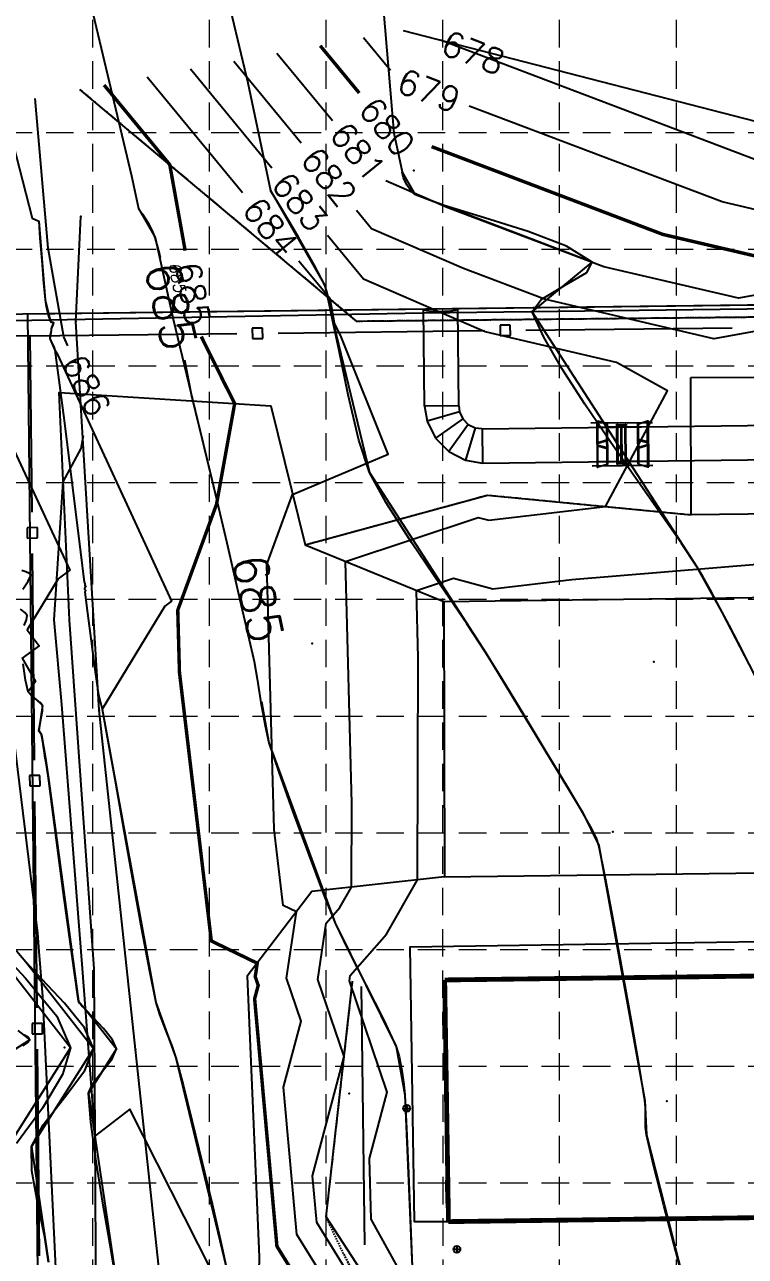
# Model space of a CAD drawing. Header units: inches. Extents: x 8056544 to 8057224, y 14638228 to 14639314.
# Drawn here: x 8056636.5 to 8056741.3, y 14638929.8 to 14639108.7 of the extents above; entities that cross this region are included whole.
import ezdxf
from ezdxf.enums import TextEntityAlignment as Align

# ---------------------------------------------------------------- set-up
doc = ezdxf.new("R2010")
doc.units = ezdxf.units.IN
doc.header["$MEASUREMENT"] = 0
for name, pattern in [('CENTER2', [1.125, 0.75, -0.125, 0.125, -0.125]), ('DASHED2', [0.375, 0.25, -0.125]), ('HIDDEN', [0.375, 0.25, -0.125]), ('PHANTOM2', [1.25, 0.625, -0.125, 0.125, -0.125, 0.125, -0.125])]:
    doc.linetypes.add(name, pattern=pattern)
doc.layers.add('A-Base$0$A-FLOR', color=2, linetype='Continuous', lineweight=25)
for name, color, linetype in [('BOUNDARY', 4, 'PL2'), ('EC', 35, 'Continuous'), ('EX-BUILDING', 5, 'Continuous'), ('EX-CONC', 5, 'Continuous'), ('EX-FENCE', 2, 'FENCELINE1'), ('EX-GRAVEL', 5, 'Continuous'), ('EX-MISC', 5, 'Continuous'), ('EX-SLOPE-BTM-', 5, 'DASHED2'), ('EX-SLOPE-TOP-', 5, 'PHANTOM2'), ('EX-VAULT', 5, 'Continuous'), ('EX-YARD-PIPE', 2, 'Continuous'), ('FN-CLDITCH', 2, 'CENTER2'), ('FN-NEW-FENCE', 7, 'FENCELINE1'), ('GRID', 254, 'HIDDEN'), ('POINT', 7, 'Continuous'), ('SRF-FLT (NOT USED)', 5, 'Continuous'), ('SRF-FLT-', 5, 'Continuous'), ('SV-MISC', 7, 'Continuous')]:
    doc.layers.add(name, color=color, linetype=linetype)
doc.styles.add('30-120', font='ROMANS.shx', dxfattribs={"height": 3.6})
doc.styles.add('A1FINE', font='simplex', dxfattribs={"oblique": 12})
doc.styles.add('ROMANF', font='ROMANF.SHX')
doc.styles.add('ROMANS', font='romans.shx', dxfattribs={"height": 3})
doc.styles.get("Standard").update_dxf_attribs({"font": 'ARIAL.TTF'})
doc.linetypes.add('BARBWIRE_1', pattern='A,1,-0.1,["X",Standard,S=0.075,R=0,X=-0.025,Y=-0.0375],-0.1', length=1.2)
doc.linetypes.add('FENCELINE1', pattern='A,0.25,-0.1,[133,ltypeshp.shx,S=0.1,R=0,X=-0.1,Y=0],-0.1,1', length=1.45)
doc.linetypes.add('PL2', pattern='A,0.625,-0.058095,["l",ROMANF,S=0.14,R=0,X=0,Y=-0.055],-0.161905,0.625,-0.125,0.125,-0.125,0.125,-0.125', length=2.095)

# ---------------------------------------------------------------- blocks, each defined once
blk = doc.blocks.new('si')
at = {"layer": 'SV-MISC', "color": 5, "linetype": 'Continuous'}
for points in [[(-0.5, 0), (0.5, 0)], [(0, 0.5), (0, -0.5)]]:
    blk.add_lwpolyline(points, dxfattribs=at)
blk.add_circle((0, 0), 0.5, dxfattribs=at)

msp = doc.modelspace()

# ---------------------------------------------------------------- linework, layer by layer
for p, q in [((8056671.11, 14639064.62), (8056669.61, 14639064.61)), ((8056669.61, 14639064.61), (8056669.63, 14639063.11)), ((8056671.13, 14639063.12), (8056671.11, 14639064.62)), ((8056707.11, 14639065.04), (8056705.61, 14639065.03)), ((8056705.61, 14639065.03), (8056705.63, 14639063.53)), ((8056707.13, 14639063.54), (8056707.11, 14639065.04)), ((8056669.63, 14639063.11), (8056671.13, 14639063.12)), ((8056705.63, 14639063.53), (8056707.13, 14639063.54)), ((8056638.4, 14639035.65), (8056636.9, 14639035.64)), ((8056636.9, 14639035.64), (8056636.92, 14639034.14)), ((8056638.42, 14639034.15), (8056638.4, 14639035.65)), ((8056636.92, 14639034.14), (8056638.42, 14639034.15)), ((8056638.76, 14638999.65), (8056637.26, 14638999.64)), ((8056637.26, 14638999.64), (8056637.28, 14638998.14)), ((8056638.78, 14638998.15), (8056638.76, 14638999.65)), ((8056637.28, 14638998.14), (8056638.78, 14638998.15)), ((8056639.13, 14638963.65), (8056637.63, 14638963.64)), ((8056637.63, 14638963.64), (8056637.64, 14638962.14)), ((8056637.64, 14638962.14), (8056639.14, 14638962.15)), ((8056639.14, 14638962.15), (8056639.13, 14638963.65))]:
    msp.add_line(p, q)
at = {"layer": 'A-Base$0$A-FLOR'}
msp.add_line((8056697.85, 14638937.56), (8056697.81, 14638940.9), dxfattribs=at)
at = {"layer": 'BOUNDARY', "color": 7, "linetype": 'Continuous'}
msp.add_line((8056626.99, 14639066.57), (8057154.3, 14639073.08), dxfattribs=at)
msp.add_line((8056626.99, 14639066.57), (8057154.3, 14639073.08), dxfattribs=at)
at = {"layer": 'EC', "linetype": 'Continuous'}
for points in [[(8056596.07, 14639190.98), (8056598.11, 14639187.54), (8056601.12, 14639192.07), (8056608.4, 14639188.97), (8056616.13, 14639190.84), (8056617.73, 14639193.18), (8056641.4, 14639182.23), (8056644.03, 14639155.66), (8056635.3, 14639157.22), (8056652.09, 14639086.72), (8056653.08, 14639081.98), (8056655.49, 14639077.79), (8056658.12, 14639065.92), (8056664.57, 14639039.18)], [(8056618.04, 14639156.79), (8056637.62, 14639080.59), (8056638.63, 14639080.12), (8056639.52, 14639068.72), (8056640.28, 14639065.56), (8056640.72, 14639065.43), (8056640.38, 14639064.5), (8056640.39, 14639064.21), (8056640.2, 14639063.11), (8056640.94, 14639061.42), (8056641.3, 14639060.77), (8056657.9, 14639024.98), (8056656.91, 14639024.26), (8056647.82, 14639009.3), (8056655.59, 14638966.68), (8056658.53, 14638958.67), (8056665.85, 14638928.13)], [(8056661.92, 14639129.88), (8056668.98, 14639100.25), (8056672.25, 14639084.62), (8056680.17, 14639070.82), (8056681.13, 14639066.48), (8056686.65, 14639043.63), (8056703.55, 14639017.46), (8056717.64, 14638994.24), (8056719.99, 14638989.49), (8056726.67, 14638952.47), (8056726.88, 14638947.5), (8056735.49, 14638913.63)], [(8056815.38, 14638696.85), (8056802.13, 14638733.86), (8056797.96, 14638744.99), (8056787.46, 14638783.56), (8056785.36, 14638789.24), (8056775.7, 14638826.24), (8056768.54, 14638845.58), (8056761.19, 14638861.8), (8056761.99, 14638874.12), (8056763.72, 14638891.59), (8056763.86, 14638898.05), (8056765.67, 14638933.43), (8056761.05, 14638953.78), (8056758.24, 14638969.34), (8056749.15, 14639000.94), (8056742.48, 14639014.53), (8056737.9, 14639023.35), (8056734.27, 14639029.93), (8056710.3, 14639067), (8056719, 14639074.2), (8056693.31, 14639083.96), (8056691.42, 14639087.26), (8056690.24, 14639092.91), (8056688.66, 14639111.22)], [(8056634.37, 14639048.3), (8056643.11, 14639029.45), (8056641.42, 14639028.19), (8056636.92, 14639020.8), (8056638.68, 14639018.47), (8056636.17, 14639016.69), (8056638.12, 14639013.32), (8056637.06, 14639011.81), (8056639.15, 14639009.81), (8056638.61, 14639006.2), (8056639.01, 14639005.55), (8056639.56, 14639002.19), (8056640.05, 14638998.9), (8056644.39, 14638966.88), (8056645.46, 14638965.61), (8056649.89, 14638959.96), (8056645.82, 14638953.53), (8056650.63, 14638921.09)], [(8056670.95, 14639010.38), (8056672.04, 14639004.4), (8056681.65, 14638978.23), (8056690.54, 14638960.29), (8056691.8, 14638953.29), (8056693.36, 14638915.74), (8056694.81, 14638900.38), (8056695.15, 14638899.47), (8056695.03, 14638897.48), (8056697.16, 14638895.4), (8056712.7, 14638874.87), (8056711.71, 14638860.24), (8056706.16, 14638846.64), (8056708.49, 14638839.69), (8056718.63, 14638809.35), (8056720.41, 14638790.56), (8056740.21, 14638759.39), (8056740.91, 14638757.15), (8056740.57, 14638751.3), (8056733.99, 14638726.55), (8056732.9, 14638693.81)], [(8056629.22, 14638938.03), (8056643.21, 14638960.13), (8056627.99, 14638979.56)], [(8056634.35, 14638975.4), (8056636.73, 14638972.58), (8056646.55, 14638960.04), (8056637.52, 14638945.78), (8056640.01, 14638929.01)], [(8056635.56, 14638962.62), (8056637.29, 14638961.29), (8056635, 14638959.76)]]:
    msp.add_lwpolyline(points, dxfattribs=at)
at = {"layer": 'EC', "elevation": 680, "flags": 128}
for points in [[(8056685.16, 14639098.75, 0.5, 0.5, 0), (8056679.49, 14639105.62, 0, 0, 0)], [(8056844.5, 14638994.9, 0.5, 0.5, 0), (8056839.9, 14639011.6, 0.5, 0.5, 0), (8056829.19, 14639023.36, 0.5, 0.5, 0), (8056833.4, 14639027.62, 0.5, 0.5, 0), (8056841.44, 14639040.35, 0.5, 0.5, 0), (8056832.32, 14639066.04, 0.5, 0.5, 0), (8056831.67, 14639066.84, 0.5, 0.5, 0), (8056812.36, 14639071.31, 0.5, 0.5, 0), (8056804.17, 14639072.52, 0.5, 0.5, 0), (8056802.12, 14639071.96, 0.5, 0.5, 0), (8056786.53, 14639073.34, 0.5, 0.5, 0), (8056753.87, 14639076.99, 0.5, 0.5, 0), (8056752.6, 14639076.42, 0.5, 0.5, 0), (8056743.79, 14639074.83, 0.5, 0.5, 0), (8056729.27, 14639078.22, 0.5, 0.5, 0), (8056695.82, 14639090.91, 0.5, 0.5, 0), (8056695.67, 14639090.97, 0.5, 0.5, 0)]]:
    msp.add_lwpolyline(points, format="xyseb", dxfattribs=at)
at = {"layer": 'EC', "flags": 128}
for points, elevation in [([(8056689.7, 14639102), (8056685.77, 14639106.77)], 679), ([(8056909.82, 14639025.27), (8056904.33, 14639032.58), (8056901.81, 14639043.89), (8056886.58, 14639054.13), (8056882.42, 14639065.89), (8056881.92, 14639066.5), (8056854.32, 14639073.33), (8056827, 14639079.64), (8056804.08, 14639083.04), (8056802.89, 14639082.71), (8056763.87, 14639086.16), (8056753.95, 14639087.26), (8056753.56, 14639087.09), (8056750.88, 14639086.61), (8056746.47, 14639087.64), (8056696.96, 14639106.42)], 678), ([(8056681.26, 14639094.72), (8056673.21, 14639104.48)], 681), ([(8056672.48, 14639087.85), (8056660.65, 14639102.19)], 683), ([(8056676.71, 14639091.48), (8056666.93, 14639103.34)], 682), ([(8056668.2, 14639084.28), (8056654.37, 14639101.05)], 684), ([(8056642.83, 14639062.06), (8056642.25, 14639063.34), (8056639.94, 14639076.22), (8056638.08, 14639097.95)], 686), ([(8056888.91, 14639017.65), (8056887.93, 14639019.38), (8056886.14, 14639022.99), (8056888.98, 14639024.75), (8056866.68, 14639039.75), (8056857.54, 14639065.6), (8056856.44, 14639066.94), (8056854.33, 14639067.47), (8056819.68, 14639075.48), (8056804.12, 14639077.78), (8056802.5, 14639077.34), (8056775.2, 14639079.75), (8056753.91, 14639082.13), (8056753.08, 14639081.76), (8056747.34, 14639080.72), (8056737.87, 14639082.93), (8056701.14, 14639096.86)], 679), ([(8056752.12, 14639071.08), (8056740.24, 14639068.94), (8056720.67, 14639073.51), (8056698.05, 14639082.09), (8056689.02, 14639086.01)], 681), ([(8056751.65, 14639065.75), (8056736.69, 14639063.05), (8056712.07, 14639068.8), (8056700.29, 14639073.27), (8056686.96, 14639079.05), (8056684.78, 14639081.69)], 682), ([(8056690.45, 14638916.24), (8056678.99, 14638934.75), (8056678.38, 14638941.55), (8056682.97, 14638958.84), (8056679.16, 14638970.04), (8056680.36, 14638978.2), (8056682.36, 14638980.48), (8056684.05, 14638983.44), (8056684.1, 14638995.59), (8056683.18, 14639030.73), (8056702.45, 14639037.12), (8056703.99, 14639036.71), (8056720.93, 14639038.72), (8056729.95, 14639055.5), (8056722.52, 14639059.64), (8056703.47, 14639064.09), (8056702.53, 14639064.45), (8056685.8, 14639071.71), (8056680.55, 14639078.06)], 683), ([(8056687.57, 14638914.82), (8056685.78, 14638917.38), (8056676.1, 14638933.03), (8056674.17, 14638954.39), (8056676.73, 14638964.01), (8056674.61, 14638970.24), (8056676.02, 14638979.85), (8056674.13, 14638980.76), (8056672.82, 14638991.82), (8056671.75, 14639030.3), (8056675.47, 14639040.47), (8056689.38, 14639046.3), (8056682.54, 14639063.35), (8056681.56, 14639065.32), (8056680.92, 14639068.86), (8056676.38, 14639074.36)], 684), ([(8056679.03, 14638910.43), (8056674.3, 14638919.09), (8056665.9, 14638927.15), (8056663.76, 14638927.7), (8056651.85, 14638951.23), (8056646.81, 14638947.32), (8056644.97, 14638971.62), (8056641.96, 14639009.97), (8056640.82, 14639022.28), (8056642.16, 14639042.3), (8056644.77, 14639047.14), (8056645.1, 14639049.01)], 686), ([(8056643.96, 14638891.97), (8056642.77, 14638903.59), (8056642.29, 14638914.93), (8056641.35, 14638922.1), (8056639.18, 14638967.59), (8056638.87, 14638971.74), (8056638.68, 14638974.12), (8056638.44, 14638976.78), (8056634.5, 14639009.25), (8056632.82, 14639022.67), (8056633.73, 14639039.2)], 687), ([(8056697.19, 14638916.62), (8056686.88, 14638935.23), (8056686.67, 14638944.07), (8056689.21, 14638953.67), (8056683.72, 14638969.83), (8056683.83, 14638970.61), (8056689.14, 14638976.64), (8056693.61, 14638984.52), (8056693.74, 14639016.75), (8056693.49, 14639026.52), (8056698.84, 14639028.3), (8056704.57, 14639026.77), (8056716.05, 14639028.13), (8056743.53, 14639030.39)], 682)]:
    msp.add_lwpolyline(points, dxfattribs=dict(at, elevation=elevation))
at = {"layer": 'EC', "const_width": 0.5, "elevation": 685, "flags": 128}
for points in [[(8056659.87, 14639075.86), (8056657.63, 14639088.35), (8056648.09, 14639099.91)], [(8056685.09, 14638913.46), (8056677.74, 14638923.96), (8056673.2, 14638931.3), (8056669.96, 14638967.23), (8056670.48, 14638969.18), (8056670.05, 14638970.45), (8056670.34, 14638972.4), (8056663.67, 14638975.63), (8056659.04, 14639014.63), (8056658.79, 14639023.65), (8056664.42, 14639039.02), (8056667.06, 14639053.66), (8056665.42, 14639056.92), (8056662.21, 14639063.39)]]:
    msp.add_lwpolyline(points, dxfattribs=at)
at = {"layer": 'EC'}
msp.add_lwpolyline([(8056654.06, 14638875.84), (8056657.37, 14638916.07), (8056652.63, 14638959.89), (8056647.35, 14639009.16), (8056643.96, 14639065.57), (8056644.72, 14639080.82)], dxfattribs=at)
for points in [[(8056741.51, 14639016.41, 683), (8056740.2, 14639018.95, 683), (8056738.88, 14639021.48, 683), (8056737.9, 14639023.35, 683), (8056737.9, 14639023.35, 683), (8056737.15, 14639024.75, 683), (8056736.12, 14639026.66, 683), (8056735.08, 14639028.55, 683), (8056734.27, 14639029.92, 683), (8056734.27, 14639029.92, 683), (8056732, 14639033.32, 683), (8056728.94, 14639037.69, 683), (8056725.37, 14639042.73, 683), (8056721.6, 14639048.13, 683), (8056717.91, 14639053.56, 683), (8056714.6, 14639058.73, 683), (8056711.97, 14639063.31, 683), (8056710.3, 14639067, 683), (8056710.3, 14639067, 683), (8056711.58, 14639068.79, 683), (8056714.98, 14639070.79, 683), (8056718.21, 14639072.7, 683), (8056719, 14639074.2, 683), (8056719, 14639074.2, 683), (8056715.29, 14639076.49, 683), (8056709.69, 14639078.65, 683), (8056703.37, 14639080.63, 683), (8056697.51, 14639082.41, 683), (8056693.32, 14639083.95, 683), (8056693.32, 14639083.95, 683), (8056692.72, 14639084.5, 683), (8056692.08, 14639085.44, 683), (8056691.59, 14639086.46, 683), (8056691.41, 14639087.26, 683)], [(8056732.86, 14638923.93, 684), (8056731.14, 14638930.56, 684), (8056729.43, 14638937.2, 684), (8056727.93, 14638943.09, 684), (8056726.87, 14638947.49, 684), (8056726.87, 14638947.49, 684), (8056726.77, 14638948.54, 684), (8056726.75, 14638949.98, 684), (8056726.73, 14638951.41, 684), (8056726.67, 14638952.47, 684), (8056726.67, 14638952.47, 684), (8056725.86, 14638957.28, 684), (8056724.75, 14638963.74, 684), (8056723.47, 14638971.01, 684), (8056722.16, 14638978.28, 684), (8056720.95, 14638984.71, 684), (8056719.99, 14638989.49, 684), (8056719.99, 14638989.49, 684), (8056719.61, 14638990.54, 684), (8056718.93, 14638991.91, 684), (8056718.2, 14638993.26, 684), (8056717.64, 14638994.24, 684), (8056717.64, 14638994.24, 684), (8056715.4, 14638998.01, 684), (8056712.32, 14639003.11, 684), (8056708.97, 14639008.65, 684), (8056705.86, 14639013.73, 684), (8056703.55, 14639017.46, 684), (8056703.55, 14639017.46, 684), (8056700.77, 14639021.67, 684), (8056696.92, 14639027.32, 684), (8056692.76, 14639033.5, 684), (8056689.08, 14639039.25, 684), (8056686.65, 14639043.64, 684), (8056686.65, 14639043.64, 684), (8056685.12, 14639048.36, 684), (8056683.57, 14639054.94, 684), (8056682.18, 14639061.58, 684), (8056681.14, 14639066.48, 684), (8056681.14, 14639066.48, 684), (8056680.95, 14639067.41, 684), (8056680.72, 14639068.68, 684), (8056680.46, 14639069.93, 684), (8056680.17, 14639070.83, 684), (8056680.17, 14639070.83, 684), (8056678.59, 14639073.81, 684), (8056676.34, 14639077.8, 684), (8056674.03, 14639081.75, 684), (8056672.25, 14639084.62, 684)], [(8056653.08, 14639081.98, 685), (8056653.69, 14639081.15, 685), (8056654.42, 14639079.96, 685), (8056655.08, 14639078.73, 685), (8056655.48, 14639077.79, 685), (8056655.48, 14639077.79, 685), (8056656.12, 14639075.29, 685), (8056656.22, 14639074.85, 685)], [(8056638.63, 14639080.12, 686), (8056638.77, 14639077.69, 686), (8056639.02, 14639074.41, 686), (8056639.29, 14639071.14, 686), (8056639.52, 14639068.72, 686), (8056639.52, 14639068.72, 686), (8056639.64, 14639068.04, 686), (8056639.84, 14639067.12, 686), (8056640.08, 14639066.22, 686), (8056640.28, 14639065.56, 686), (8056640.28, 14639065.56, 686), (8056640.36, 14639065.52, 686), (8056640.51, 14639065.5, 686), (8056640.65, 14639065.48, 686), (8056640.72, 14639065.43, 686), (8056640.72, 14639065.43, 686), (8056640.68, 14639065.23, 686), (8056640.58, 14639064.96, 686), (8056640.46, 14639064.7, 686), (8056640.39, 14639064.5, 686), (8056640.39, 14639064.5, 686), (8056640.38, 14639064.44, 686), (8056640.38, 14639064.35, 686), (8056640.39, 14639064.27, 686), (8056640.39, 14639064.21, 686), (8056640.39, 14639064.21, 686), (8056640.34, 14639063.97, 686), (8056640.27, 14639063.66, 686), (8056640.21, 14639063.34, 686), (8056640.2, 14639063.11, 686), (8056640.2, 14639063.11, 686), (8056640.34, 14639062.74, 686), (8056640.58, 14639062.27, 686), (8056640.82, 14639061.79, 686), (8056640.94, 14639061.43, 686), (8056640.94, 14639061.43, 686), (8056641.53, 14639057.06, 686), (8056642.28, 14639051.2, 686), (8056643.1, 14639044.58, 686), (8056643.92, 14639037.96, 686), (8056644.65, 14639032.09, 686), (8056645.2, 14639027.72, 686), (8056645.2, 14639027.72, 686), (8056645.22, 14639027.63, 686), (8056645.27, 14639027.52, 686), (8056645.31, 14639027.4, 686), (8056645.33, 14639027.32, 686), (8056645.33, 14639027.32, 686), (8056645.32, 14639027.29, 686), (8056645.3, 14639027.27, 686), (8056645.27, 14639027.24, 686), (8056645.27, 14639027.22, 686), (8056645.27, 14639027.22, 686), (8056645.3, 14639027.19, 686), (8056645.36, 14639027.18, 686), (8056645.41, 14639027.16, 686), (8056645.43, 14639027.13, 686), (8056645.43, 14639027.13, 686), (8056645.39, 14639027.05, 686), (8056645.31, 14639026.94, 686), (8056645.24, 14639026.83, 686), (8056645.2, 14639026.74, 686), (8056645.2, 14639026.74, 686), (8056645.22, 14639026.7, 686), (8056645.28, 14639026.65, 686), (8056645.34, 14639026.61, 686), (8056645.38, 14639026.56, 686), (8056645.38, 14639026.56, 686), (8056645.37, 14639026.5, 686), (8056645.33, 14639026.42, 686), (8056645.3, 14639026.34, 686), (8056645.28, 14639026.28, 686), (8056645.28, 14639026.28, 686), (8056645.67, 14639023.25, 686), (8056646.21, 14639019.15, 686), (8056646.76, 14639015.05, 686), (8056647.18, 14639012.02, 686), (8056647.18, 14639012.02, 686), (8056647.3, 14639011.44, 686), (8056647.49, 14639010.66, 686), (8056647.68, 14639009.88, 686), (8056647.81, 14639009.3, 686), (8056647.81, 14639009.3, 686), (8056648.64, 14639004.7, 686), (8056649.73, 14638998.61, 686), (8056650.97, 14638991.62, 686), (8056652.27, 14638984.33, 686), (8056653.54, 14638977.35, 686), (8056654.68, 14638971.27, 686), (8056655.59, 14638966.69, 686), (8056655.59, 14638966.69, 686), (8056656.14, 14638964.96, 686), (8056657.03, 14638962.67, 686), (8056657.94, 14638960.39, 686), (8056658.53, 14638958.67, 686), (8056658.53, 14638958.67, 686), (8056659.56, 14638954.73, 686), (8056660.89, 14638949.43, 686), (8056662.36, 14638943.45, 686), (8056663.8, 14638937.45, 686), (8056665.02, 14638932.12, 686), (8056665.86, 14638928.14, 686)], [(8056659.78, 14639060.01, 685), (8056660.8, 14639054.8, 685), (8056662.49, 14639047.84, 685), (8056664.03, 14639041.44, 685), (8056665.17, 14639036.72, 685), (8056665.17, 14639036.72, 685), (8056665.93, 14639033.43, 685), (8056666.96, 14639028.99, 685), (8056667.97, 14639024.54, 685), (8056668.73, 14639021.25, 685), (8056668.73, 14639021.25, 685), (8056668.98, 14639020.18, 685), (8056669.32, 14639018.72, 685), (8056669.66, 14639017.27, 685), (8056669.89, 14639016.19, 685), (8056669.89, 14639016.19, 685), (8056670.33, 14639013.68, 685), (8056670.88, 14639010.27, 685), (8056671.48, 14639006.88, 685), (8056672.04, 14639004.41, 685), (8056672.04, 14639004.41, 685), (8056673.47, 14639000.13, 685), (8056675.52, 14638994.37, 685), (8056677.82, 14638988.12, 685), (8056679.98, 14638982.41, 685), (8056681.65, 14638978.22, 685), (8056681.65, 14638978.22, 685), (8056683.48, 14638974.38, 685), (8056686.1, 14638969.26, 685), (8056688.72, 14638964.13, 685), (8056690.53, 14638960.28, 685), (8056690.53, 14638960.28, 685), (8056690.94, 14638958.84, 685), (8056691.33, 14638956.83, 685), (8056691.63, 14638954.8, 685), (8056691.79, 14638953.29, 685), (8056691.79, 14638953.29, 685), (8056692.04, 14638948.43, 685), (8056692.32, 14638941.88, 685), (8056692.6, 14638934.5, 685), (8056692.88, 14638927.12, 685)], [(8056636.27, 14639026.73, 687), (8056637.06, 14639027.87, 687), (8056637.48, 14639028.77, 687), (8056637.48, 14639028.77, 687), (8056637.27, 14639029.01, 687), (8056636.73, 14639029.21, 687), (8056636.15, 14639029.4, 687)], [(8056636.49, 14639021.43, 687), (8056636.83, 14639022.27, 687), (8056636.93, 14639022.9, 687), (8056636.93, 14639022.9, 687), (8056636.59, 14639023.32, 687), (8056635.96, 14639023.79, 687)], [(8056650, 14638925.3, 687), (8056649.05, 14638930.93, 687), (8056647.97, 14638937.29, 687), (8056646.94, 14638943.65, 687), (8056646.16, 14638949.3, 687), (8056645.82, 14638953.53, 687), (8056645.82, 14638953.53, 687), (8056646.45, 14638954.97, 687), (8056647.86, 14638956.75, 687), (8056649.27, 14638958.52, 687), (8056649.89, 14638959.96, 687), (8056649.89, 14638959.96, 687), (8056649.3, 14638961.29, 687), (8056648, 14638962.9, 687), (8056646.53, 14638964.45, 687), (8056645.46, 14638965.61, 687), (8056645.46, 14638965.61, 687), (8056645.22, 14638965.87, 687), (8056644.87, 14638966.21, 687), (8056644.55, 14638966.57, 687), (8056644.39, 14638966.87, 687), (8056644.39, 14638966.87, 687), (8056643.77, 14638971.01, 687), (8056643, 14638976.58, 687), (8056642.16, 14638982.87, 687), (8056641.33, 14638989.16, 687), (8056640.6, 14638994.74, 687), (8056640.04, 14638998.89, 687), (8056640.04, 14638998.89, 687), (8056639.94, 14638999.59, 687), (8056639.8, 14639000.54, 687), (8056639.66, 14639001.48, 687), (8056639.55, 14639002.18, 687), (8056639.55, 14639002.18, 687), (8056639.45, 14639002.9, 687), (8056639.3, 14639003.87, 687), (8056639.15, 14639004.84, 687), (8056639.01, 14639005.54, 687), (8056639.01, 14639005.54, 687), (8056638.93, 14639005.69, 687), (8056638.79, 14639005.87, 687), (8056638.66, 14639006.05, 687), (8056638.61, 14639006.2, 687), (8056638.61, 14639006.2, 687), (8056638.73, 14639006.97, 687), (8056638.95, 14639008.02, 687), (8056639.14, 14639009.05, 687), (8056639.14, 14639009.81, 687), (8056639.14, 14639009.81, 687), (8056638.78, 14639010.28, 687), (8056638.11, 14639010.81, 687), (8056637.44, 14639011.35, 687), (8056637.06, 14639011.82, 687), (8056637.06, 14639011.82, 687), (8056636.69, 14639013.51, 687), (8056636.35, 14639015.85, 687)], [(8056631.63, 14638975.58, 689), (8056636.69, 14638970.25, 689), (8056641.2, 14638964.71, 689), (8056643.21, 14638960.13, 689), (8056643.21, 14638960.13, 689), (8056642.07, 14638956.23, 689), (8056639.12, 14638951.36, 689), (8056635.34, 14638946.23, 689)], [(8056640.01, 14638929.01, 688), (8056639.47, 14638932.6, 688), (8056638.46, 14638937.43, 688), (8056637.6, 14638942.24, 688), (8056637.52, 14638945.78, 688), (8056637.52, 14638945.78, 688), (8056639.24, 14638948.93, 688), (8056642.33, 14638952.88, 688), (8056645.28, 14638956.84, 688), (8056646.55, 14638960.04, 688), (8056646.55, 14638960.04, 688), (8056645.25, 14638963, 688), (8056642.35, 14638966.58, 688), (8056639.08, 14638970.02, 688), (8056636.73, 14638972.58, 688), (8056636.73, 14638972.58, 688), (8056636.19, 14638973.17, 688)], [(8056636.26, 14638960.46, 689), (8056636.95, 14638960.88, 689), (8056637.3, 14638961.29, 689), (8056637.3, 14638961.29, 689), (8056637.09, 14638961.63, 689), (8056636.53, 14638961.97, 689)]]:
    msp.add_polyline3d(points, dxfattribs=at)
at = {"layer": 'EX-BUILDING', "color": 253, "linetype": 'Continuous', "const_width": 0.7}
for points in [[(8056802.61, 14638971.29), (8056697.57, 14638969.97)], [(8056697.57, 14638969.97), (8056698.12, 14638934.88)], [(8056698.12, 14638934.88), (8056803.15, 14638936.23)]]:
    msp.add_lwpolyline(points, dxfattribs=at)
at = {"layer": 'EX-CONC', "color": 7, "linetype": 'Continuous'}
for points in [[(8056697.45, 14639024.9), (8056801.89, 14639026.26), (8056802.47, 14638986.39), (8056778.37, 14638986.01, 0.352595), (8056772.32, 14638980.98), (8056772.42, 14638975.86), (8056802.63, 14638976.24), (8056802.61, 14638971.29)], [(8056697.55, 14638984.96), (8056751.39, 14638985.61, -0.420073), (8056756.16, 14638980.86), (8056756.16, 14638975.72)]]:
    msp.add_lwpolyline(points, format="xyb", dxfattribs=at)
for points in [[(8056697.45, 14639024.9), (8056697.55, 14638984.96)], [(8056756.16, 14638975.72), (8056692.51, 14638974.74), (8056693.15, 14638934.91), (8056698.12, 14638934.88)]]:
    msp.add_lwpolyline(points, dxfattribs=at)
at = {"layer": 'EX-FENCE', "color": 7, "linetype": 'BARBWIRE_1'}
for p, q in [((8056694.41, 14639066.81), (8056625.61, 14639065.52)), ((8056751.47, 14639067.49), (8056694.41, 14639066.81))]:
    msp.add_line(p, q, dxfattribs=at)
at = {"layer": 'EX-FENCE', "color": 7, "linetype": 'Continuous'}
for p, q in [((8056673.37, 14639063.9), (8056703.37, 14639064.25)), ((8056709.37, 14639064.32), (8056739.36, 14639064.67)), ((8056637.37, 14639063.48), (8056627.19, 14639063.43)), ((8056637.37, 14639063.48), (8056667.37, 14639063.83)), ((8056637.63, 14639037.89), (8056637.37, 14639063.48)), ((8056637.99, 14639001.89), (8056637.69, 14639031.89)), ((8056638.35, 14638965.9), (8056638.05, 14638995.9)), ((8056638.72, 14638929.9), (8056638.41, 14638959.9))]:
    msp.add_line(p, q, dxfattribs=at)
at = {"layer": 'EX-GRAVEL', "color": 7, "linetype": 'Continuous'}
for points in [[(8056648.36, 14638771.57), (8056647.77, 14638819.46), (8056647.53, 14638870.44), (8056646.95, 14638922.65), (8056646.67, 14638971.59), (8056643.08, 14639022.24), (8056641.56, 14639055.29), (8056672.3, 14639053.32), (8056677.28, 14639033.14), (8056697.45, 14639024.9)], [(8056697.55, 14638984.96), (8056678.27, 14638982.79), (8056668.89, 14638970.5), (8056670.64, 14638929.77), (8056669.4, 14638874.89)]]:
    msp.add_lwpolyline(points, dxfattribs=at)
at = {"layer": 'EX-SLOPE-BTM-'}
msp.add_lwpolyline([(8056928.58, 14638723.95), (8056922.76, 14638772.31), (8056913.16, 14638820.4), (8056897.21, 14638883.37), (8056856.74, 14638880.71), (8056815.19, 14638885.42), (8056768.82, 14638888.65), (8056724.91, 14638893.34, -0.182319), (8056699.5, 14638906.15, -0.083135), (8056680.35, 14638935.56), (8056684.2, 14638969.81)], format="xyb", dxfattribs=at)
at = {"layer": 'EX-SLOPE-TOP-'}
for points in [[(8056903.99, 14639067.42), (8056854.33, 14639066.98), (8056804.21, 14639066.68), (8056753.79, 14639066.31), (8056684.82, 14639065.59), (8056644.57, 14639099.27)], [(8056677.28, 14639033.14), (8056703.78, 14639040.37), (8056733.37, 14639037.52)]]:
    msp.add_lwpolyline(points, dxfattribs=at)
at = {"layer": 'EX-VAULT', "linetype": 'Continuous'}
msp.add_lwpolyline([(8056733.31, 14639057.44), (8056745.56, 14639057.47), (8056745.8, 14639037.66), (8056733.37, 14639037.52), (8056733.31, 14639057.44)], dxfattribs=at)
at = {"layer": 'EX-YARD-PIPE', "color": 7}
for p, q in [((8056694.63, 14639053.29), (8056694.49, 14639067.41)), ((8056699.62, 14639053.35), (8056699.49, 14639067.46)), ((8056703.02, 14639050.01), (8056811.32, 14639051.35)), ((8056718.79, 14639050.86), (8056727.78, 14639050.92)), ((8056718.79, 14639050.86), (8056727.78, 14639050.92)), ((8056719.69, 14639051.12), (8056719.74, 14639044.39)), ((8056719.69, 14639051.12), (8056719.74, 14639044.39)), ((8056719.69, 14639051.1), (8056719.8, 14639051.1)), ((8056719.69, 14639051.1), (8056719.8, 14639051.1)), ((8056719.84, 14639044.41), (8056719.8, 14639051.1)), ((8056719.84, 14639044.41), (8056719.8, 14639051.1)), ((8056721.13, 14639050.7), (8056719.8, 14639051.1)), ((8056721.13, 14639050.7), (8056719.8, 14639051.1)), ((8056719.8, 14639050.25), (8056721.14, 14639050.26)), ((8056721.18, 14639044.83), (8056721.13, 14639050.7)), ((8056721.18, 14639044.83), (8056721.13, 14639050.7)), ((8056721.13, 14639050.7), (8056721.24, 14639050.7)), ((8056721.13, 14639050.7), (8056721.24, 14639050.7)), ((8056721.28, 14639044.83), (8056721.24, 14639050.7)), ((8056721.28, 14639044.83), (8056721.24, 14639050.7)), ((8056721.24, 14639050.26), (8056722.6, 14639050.27)), ((8056722.43, 14639050.59), (8056724.07, 14639050.6)), ((8056722.43, 14639050.59), (8056724.07, 14639050.6)), ((8056722.64, 14639044.9), (8056722.6, 14639050.65)), ((8056722.64, 14639044.9), (8056722.6, 14639050.65)), ((8056722.6, 14639050.65), (8056722.71, 14639050.65)), ((8056722.6, 14639050.65), (8056722.71, 14639050.65)), ((8056722.76, 14639044.9), (8056722.71, 14639050.65)), ((8056722.76, 14639044.9), (8056722.71, 14639050.65)), ((8056722.71, 14639050.57), (8056722.83, 14639050.49)), ((8056722.71, 14639050.57), (8056722.83, 14639050.49)), ((8056722.83, 14639050.49), (8056723.67, 14639050.49)), ((8056722.83, 14639050.49), (8056723.67, 14639050.49)), ((8056723.19, 14639050), (8056723.19, 14639050.49)), ((8056723.19, 14639050), (8056723.19, 14639050.49)), ((8056723.23, 14639045.08), (8056723.19, 14639050.42)), ((8056723.23, 14639045.08), (8056723.19, 14639050.42)), ((8056723.31, 14639050), (8056723.31, 14639050.49)), ((8056723.31, 14639050), (8056723.31, 14639050.49)), ((8056723.35, 14639045.08), (8056723.31, 14639050.42)), ((8056723.35, 14639045.08), (8056723.31, 14639050.42)), ((8056723.78, 14639050.57), (8056723.67, 14639050.49)), ((8056723.78, 14639050.57), (8056723.67, 14639050.49)), ((8056723.82, 14639044.91), (8056723.78, 14639050.66)), ((8056723.82, 14639044.91), (8056723.78, 14639050.66)), ((8056723.78, 14639050.66), (8056723.9, 14639050.66)), ((8056723.78, 14639050.66), (8056723.9, 14639050.66)), ((8056723.94, 14639044.91), (8056723.9, 14639050.66)), ((8056723.94, 14639044.91), (8056723.9, 14639050.66)), ((8056723.9, 14639050.28), (8056725.63, 14639050.3)), ((8056725.67, 14639044.86), (8056725.63, 14639050.73)), ((8056725.67, 14639044.86), (8056725.63, 14639050.73)), ((8056725.63, 14639050.73), (8056725.73, 14639050.73)), ((8056725.63, 14639050.73), (8056725.73, 14639050.73)), ((8056725.73, 14639050.73), (8056727.06, 14639051.16)), ((8056725.73, 14639050.73), (8056727.06, 14639051.16)), ((8056725.77, 14639044.86), (8056725.73, 14639050.73)), ((8056725.77, 14639044.86), (8056725.73, 14639050.73)), ((8056725.74, 14639050.3), (8056727.07, 14639050.31)), ((8056727.11, 14639044.46), (8056727.06, 14639051.16)), ((8056727.11, 14639044.46), (8056727.06, 14639051.16)), ((8056727.06, 14639051.16), (8056727.17, 14639051.16)), ((8056727.06, 14639051.16), (8056727.17, 14639051.16)), ((8056727.22, 14639044.46), (8056727.17, 14639051.16)), ((8056727.22, 14639044.46), (8056727.17, 14639051.16)), ((8056727.17, 14639051.09), (8056727.17, 14639050.75)), ((8056727.17, 14639051.09), (8056727.17, 14639050.75)), ((8056727.17, 14639050.82), (8056727.17, 14639050.75)), ((8056727.17, 14639050.82), (8056727.17, 14639050.75)), ((8056719.82, 14639048.02), (8056721.15, 14639048.39)), ((8056719.82, 14639048.02), (8056721.15, 14639048.39)), ((8056719.82, 14639047.92), (8056721.15, 14639048.28)), ((8056719.82, 14639047.92), (8056721.15, 14639048.28)), ((8056727.09, 14639048.08), (8056725.75, 14639048.42)), ((8056727.09, 14639048.08), (8056725.75, 14639048.42)), ((8056727.09, 14639047.97), (8056725.75, 14639048.32)), ((8056727.09, 14639047.97), (8056725.75, 14639048.32)), ((8056703.09, 14639045.01), (8056811.36, 14639046.35)), ((8056719.82, 14639047.61), (8056721.16, 14639047.26)), ((8056719.82, 14639047.61), (8056721.16, 14639047.26)), ((8056719.82, 14639047.5), (8056721.16, 14639047.15)), ((8056719.82, 14639047.5), (8056721.16, 14639047.15)), ((8056727.09, 14639047.66), (8056725.76, 14639047.29)), ((8056727.09, 14639047.66), (8056725.76, 14639047.29)), ((8056727.09, 14639047.55), (8056725.76, 14639047.18)), ((8056727.09, 14639047.55), (8056725.76, 14639047.18)), ((8056718.99, 14639044.64), (8056727.83, 14639044.7)), ((8056718.99, 14639044.64), (8056727.83, 14639044.7)), ((8056719.74, 14639044.41), (8056719.84, 14639044.41)), ((8056719.74, 14639044.41), (8056719.84, 14639044.41)), ((8056719.84, 14639045.26), (8056721.17, 14639045.27)), ((8056721.18, 14639044.83), (8056719.84, 14639044.41)), ((8056721.18, 14639044.83), (8056719.84, 14639044.41)), ((8056721.18, 14639044.83), (8056721.28, 14639044.83)), ((8056721.18, 14639044.83), (8056721.28, 14639044.83)), ((8056721.28, 14639045.27), (8056722.63, 14639045.28)), ((8056722.47, 14639044.96), (8056724.11, 14639044.97)), ((8056722.47, 14639044.96), (8056724.11, 14639044.97)), ((8056722.64, 14639044.9), (8056722.76, 14639044.9)), ((8056722.64, 14639044.9), (8056722.76, 14639044.9)), ((8056722.75, 14639044.99), (8056722.87, 14639045.08)), ((8056722.75, 14639044.99), (8056722.87, 14639045.08)), ((8056722.87, 14639045.08), (8056723.7, 14639045.08)), ((8056722.87, 14639045.08), (8056723.7, 14639045.08)), ((8056723.82, 14639045), (8056723.7, 14639045.08)), ((8056723.82, 14639045), (8056723.7, 14639045.08)), ((8056723.82, 14639044.91), (8056723.94, 14639044.91)), ((8056723.82, 14639044.91), (8056723.94, 14639044.91)), ((8056723.94, 14639045.29), (8056725.67, 14639045.3)), ((8056725.67, 14639044.86), (8056725.77, 14639044.86)), ((8056725.67, 14639044.86), (8056725.77, 14639044.86)), ((8056725.77, 14639045.3), (8056727.11, 14639045.31)), ((8056725.77, 14639044.86), (8056727.11, 14639044.46)), ((8056725.77, 14639044.86), (8056727.11, 14639044.46)), ((8056727.11, 14639044.46), (8056727.22, 14639044.46)), ((8056727.11, 14639044.46), (8056727.22, 14639044.46))]:
    msp.add_line(p, q, dxfattribs=at)
at = {"layer": 'EX-YARD-PIPE', "color": 7, "ltscale": 50}
for p, q in [((8056699.62, 14639053.34), (8056694.62, 14639053.29)), ((8056694.62, 14639053.29), (8056695.02, 14639051.09)), ((8056699.62, 14639053.35), (8056699.71, 14639052.45)), ((8056699.71, 14639052.45), (8056695.02, 14639051.09)), ((8056699.71, 14639052.45), (8056700.19, 14639051.42)), ((8056695.02, 14639051.09), (8056696.24, 14639048.64)), ((8056700.19, 14639051.42), (8056696.24, 14639048.64)), ((8056700.99, 14639050.62), (8056698.17, 14639046.7)), ((8056700.19, 14639051.42), (8056700.99, 14639050.62)), ((8056702.01, 14639050.13), (8056700.6, 14639045.45)), ((8056700.99, 14639050.62), (8056702.01, 14639050.13)), ((8056702.01, 14639050.13), (8056702.96, 14639050.02)), ((8056703.02, 14639050.01), (8056703.09, 14639045.01)), ((8056696.24, 14639048.64), (8056698.17, 14639046.7)), ((8056698.17, 14639046.7), (8056700.6, 14639045.45)), ((8056700.6, 14639045.45), (8056703.09, 14639045))]:
    msp.add_line(p, q, dxfattribs=at)
at = {"layer": 'EX-YARD-PIPE', "color": 7}
msp.add_ellipse((8056696.99, 14639067.44), major_axis=(-2.5, -0.03), ratio=0.159307, start_param=0.018306, end_param=3.147198, dxfattribs=at)
at = {"layer": 'FN-CLDITCH', "color": 5, "ltscale": 50}
msp.add_line((8056685.46, 14638969.03), (8056686.07, 14638919.76), dxfattribs=at)
at = {"layer": 'FN-NEW-FENCE', "ltscale": 0.5}
msp.add_lwpolyline([(8056879.43, 14638572.87), (8056642.17, 14638570.18), (8056636.99, 14639066.68), (8057103.55, 14639072.46)], dxfattribs=at)
at = {"layer": 'GRID', "color": 252, "linetype": 'HIDDEN', "lineweight": 0, "ltscale": 16}
for p, q in [((8056646.51, 14638313.37), (8056646.44, 14639295.84)), ((8056663.36, 14638313.37), (8056663.41, 14639295.81)), ((8056680.43, 14638313.37), (8056680.34, 14639295.75)), ((8056697.44, 14638313.36), (8056697.27, 14639295.76)), ((8056714.26, 14638313.36), (8056714.26, 14639295.75)), ((8056731.25, 14638313.36), (8056731.23, 14639295.75)), ((8056561.65, 14639093.04), (8057205.72, 14639093.04)), ((8056561.65, 14639076.09), (8057205.72, 14639076.09)), ((8056561.65, 14639059.14), (8057205.72, 14639059.14)), ((8056561.65, 14639042.19), (8057205.72, 14639042.19)), ((8056561.65, 14639025.24), (8057205.72, 14639025.24)), ((8056561.65, 14639008.29), (8057205.72, 14639008.29)), ((8056561.65, 14638991.34), (8057205.72, 14638991.34)), ((8056561.65, 14638974.39), (8057205.72, 14638974.39)), ((8056561.65, 14638957.44), (8057205.72, 14638957.44)), ((8056561.65, 14638940.49), (8057205.72, 14638940.49))]:
    msp.add_line(p, q, dxfattribs=at)
at = {"layer": 'POINT'}
for p in [(8056693.09, 14639087.49, 682.91), (8056644.72, 14639080.82, 685.44), (8056694.41, 14639066.81, 683.42), (8056643.97, 14639065.57, 685.62), (8056678.33, 14639018.81, 684.62), (8056727.96, 14639016.15, 683.4), (8056647.35, 14639009.16, 686.02), (8056722.02, 14638991.5, 683.93), (8056642.35, 14638960.15, 689.26), (8056652.63, 14638959.89, 686.18), (8056683.68, 14638953.49, 685.23), (8056729.85, 14638952.39, 683.91)]:
    msp.add_point(p, dxfattribs=at)
at = {"layer": 'SRF-FLT (NOT USED)'}
msp.add_lwpolyline([(8056691.53, 14639107.81), (8056753.98, 14639091.75), (8056803.96, 14639097.71), (8056854.31, 14639095.19), (8056914.28, 14639097.57)], dxfattribs=at)
msp.add_polyline3d([(8056691.53, 14639107.81, 0), (8056753.98, 14639091.75, 0), (8056803.96, 14639097.71, 0), (8056854.31, 14639095.19, 0), (8056914.28, 14639097.57, 0)], dxfattribs=at)
msp.add_polyline3d([(8056691.53, 14639107.81, 0), (8056753.98, 14639091.75, 0), (8056803.96, 14639097.71, 0), (8056854.31, 14639095.19, 0), (8056914.28, 14639097.57, 0)], dxfattribs=at)
at = {"layer": 'SRF-FLT-'}
for points in [[(8056903.99, 14639067.42, 0), (8056854.33, 14639066.98, 0), (8056804.21, 14639066.68, 0), (8056753.79, 14639066.31, 0), (8056684.82, 14639065.59, 0), (8056644.57, 14639099.27, 0)], [(8056903.99, 14639067.42, 0), (8056854.33, 14639066.98, 0), (8056804.21, 14639066.68, 0), (8056753.79, 14639066.31, 0), (8056684.82, 14639065.59, 0), (8056644.57, 14639099.27, 0)], [(8056677.28, 14639033.14, 0), (8056703.78, 14639040.37, 0), (8056733.37, 14639037.52, 0)], [(8056677.28, 14639033.14, 0), (8056703.78, 14639040.37, 0), (8056733.37, 14639037.52, 0)], [(8056928.58, 14638723.95, 0), (8056922.76, 14638772.31, 0), (8056913.16, 14638820.4, 0), (8056897.21, 14638883.37, 0), (8056856.74, 14638880.71, 0), (8056815.19, 14638885.42, 0), (8056768.82, 14638888.65, 0), (8056724.91, 14638893.34, 0), (8056699.5, 14638906.15, 0), (8056680.35, 14638935.56, 0), (8056684.2, 14638969.81, 0)], [(8056928.58, 14638723.95, 0), (8056922.76, 14638772.31, 0), (8056913.16, 14638820.4, 0), (8056897.21, 14638883.37, 0), (8056856.74, 14638880.71, 0), (8056815.19, 14638885.42, 0), (8056768.82, 14638888.65, 0), (8056724.91, 14638893.34, 0), (8056699.5, 14638906.15, 0), (8056680.35, 14638935.56, 0), (8056684.2, 14638969.81, 0)]]:
    msp.add_polyline3d(points, dxfattribs=at)

# ---------------------------------------------------------------- block references
at = {"layer": 'EX-MISC', "linetype": 'Continuous'}
for p in [(8056692.05, 14638951.32), (8056699.34, 14638930.87)]:
    msp.add_blockref('si', p, dxfattribs=at)

# ---------------------------------------------------------------- texts
at = {"layer": 'EC', "style": 'ROMANS'}
msp.add_text('685', height=5, rotation=282.7431, dxfattribs=at).set_placement((8056653.93, 14639073.54, 685))
at = {"layer": 'EC', "linetype": 'Continuous', "style": 'A1FINE', "oblique": 12}
msp.add_text('685', height=1.7, rotation=281.8912, dxfattribs=at).set_placement((8056657.88, 14639071.81, 675), align=Align.CENTER)
at = {"layer": 'EC', "style": 'ROMANS'}
msp.add_text('685', height=5, rotation=282.4945, dxfattribs=at).set_placement((8056670.43, 14639025.37, 685), align=Align.MIDDLE_CENTER)
at = {"layer": 'EC', "ltscale": 50, "char_height": 3.6, "attachment_point": 5, "style": '30-120'}
for s, insert, rotation in [('{678}', (8056701.72, 14639104.61, 678), 339.2296), ('{679}', (8056695.29, 14639099.08, 679), 339.2296), ('{680}', (8056689.2, 14639093.85, 680), 309.5134), ('{681}', (8056684.97, 14639090.22, 681), 309.5134), ('{682}', (8056680.75, 14639086.59, 682), 309.5134), ('{683}', (8056676.52, 14639082.96, 683), 309.5134), ('{684}', (8056672.29, 14639079.32, 684), 309.5134), ('{685}', (8056661, 14639069.62, 685), 280.2041), ('{686}', (8056645.52, 14639056.32, 686), 296.6725)]:
    msp.add_mtext(s, dxfattribs=dict(at, insert=insert, rotation=rotation))

doc.saveas('drawing.dxf')
